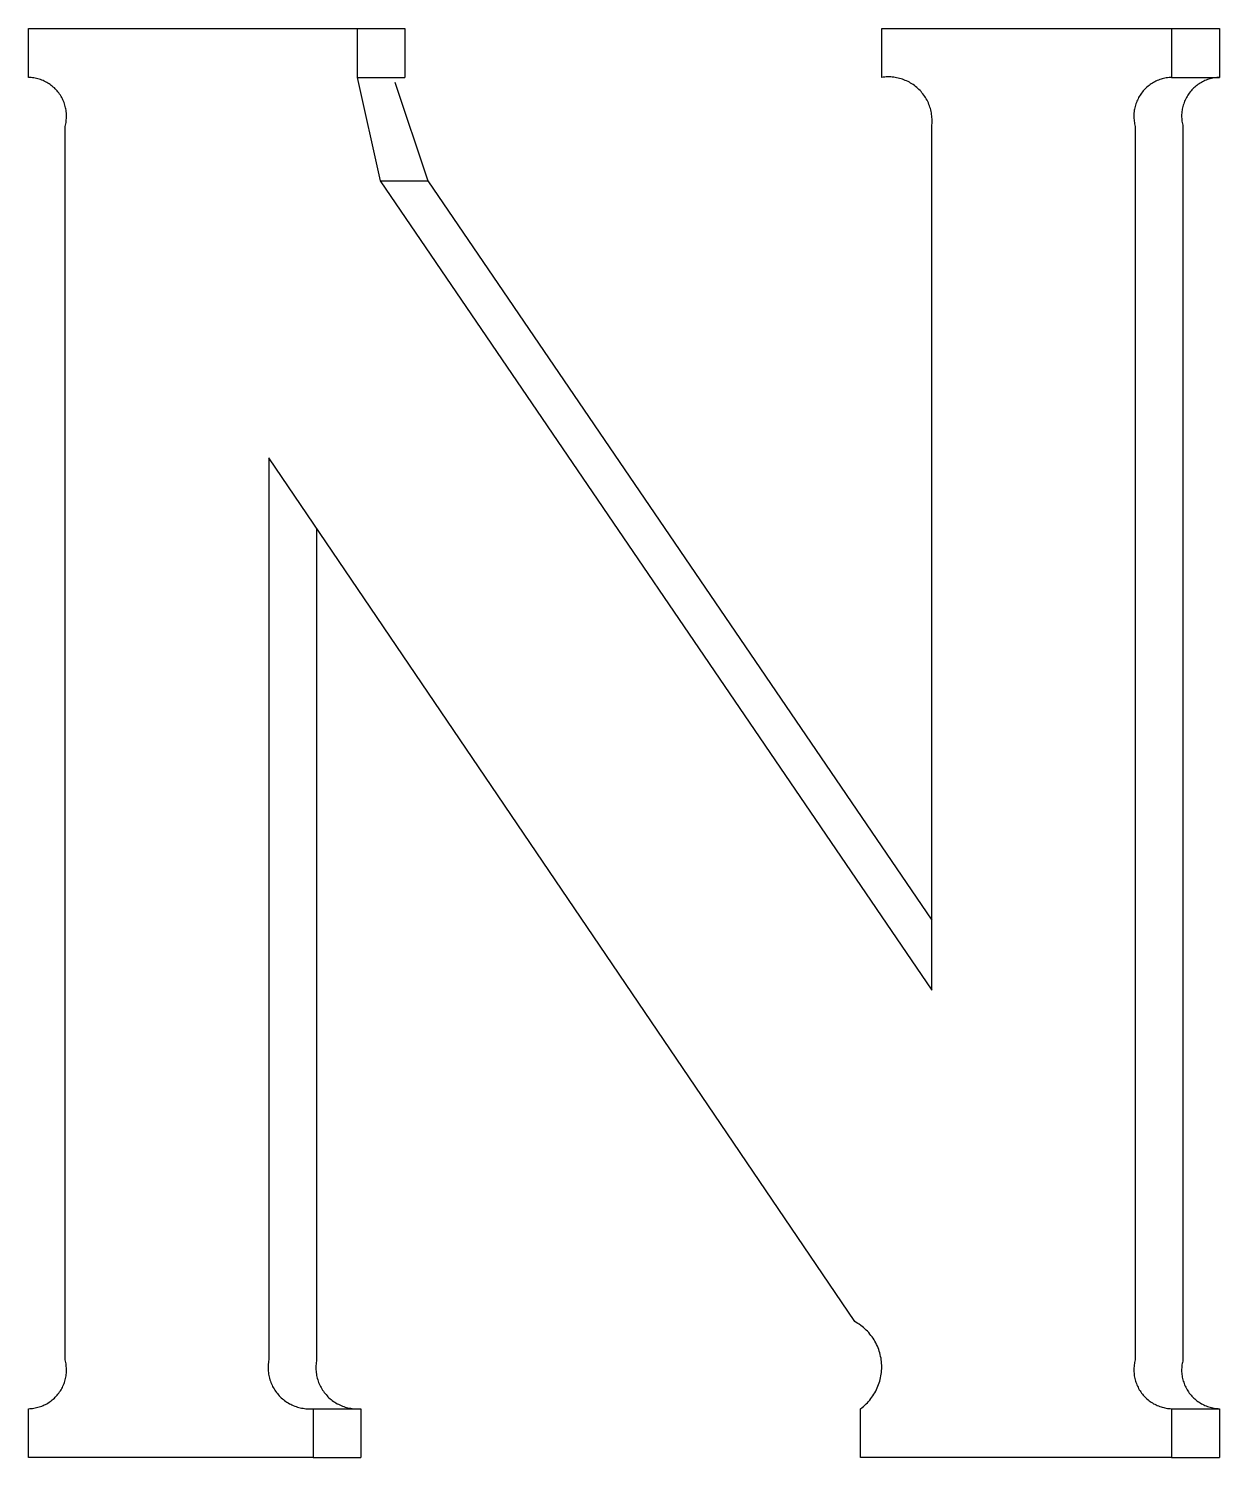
# Model space of a CAD drawing. Header units: millimetres. Extents: x -1480 to 5249, y -840 to 3860.
# Drawn here: x -681.259 to -679.76, y 3065.984 to 3067.782 of the extents above; entities that cross this region are included whole.
import ezdxf

# ---------------------------------------------------------------- set-up
doc = ezdxf.new("R2010")
doc.units = ezdxf.units.MM
doc.header["$MEASUREMENT"] = 0
doc.layers.add('Utwórz2D linie widoczne', color=7, linetype='Continuous', true_color=0x000000)

msp = doc.modelspace()

# ---------------------------------------------------------------- linework, layer by layer
at = {"layer": 'Utwórz2D linie widoczne'}
for p, q in [((-681.2585, 3067.7824), (-680.8449, 3067.7824)), ((-681.2585, 3067.7209), (-681.2585, 3067.7824)), ((-680.8449, 3067.7824), (-680.8449, 3067.7209)), ((-680.8449, 3067.7824), (-680.7848, 3067.7824)), ((-680.7848, 3067.7824), (-680.7848, 3067.7209)), ((-680.1847, 3067.7824), (-679.8198, 3067.7824)), ((-680.1847, 3067.7209), (-680.1847, 3067.7824)), ((-679.8198, 3067.7824), (-679.8198, 3067.7209)), ((-679.8198, 3067.7824), (-679.7596, 3067.7824)), ((-679.7596, 3067.7824), (-679.7596, 3067.7209)), ((-681.2568, 3067.7208), (-681.2585, 3067.7209)), ((-681.2551, 3067.7207), (-681.2568, 3067.7208)), ((-681.2534, 3067.7205), (-681.2551, 3067.7207)), ((-681.2517, 3067.7203), (-681.2534, 3067.7205)), ((-681.2501, 3067.72), (-681.2517, 3067.7203)), ((-681.2484, 3067.7196), (-681.2501, 3067.72)), ((-681.2467, 3067.7192), (-681.2484, 3067.7196)), ((-681.2451, 3067.7187), (-681.2467, 3067.7192)), ((-681.2435, 3067.7182), (-681.2451, 3067.7187)), ((-681.2419, 3067.7176), (-681.2435, 3067.7182)), ((-681.2403, 3067.7169), (-681.2419, 3067.7176)), ((-681.2388, 3067.7162), (-681.2403, 3067.7169)), ((-681.2372, 3067.7155), (-681.2388, 3067.7162)), ((-681.2357, 3067.7147), (-681.2372, 3067.7155)), ((-681.2343, 3067.7138), (-681.2357, 3067.7147)), ((-681.2328, 3067.7129), (-681.2343, 3067.7138)), ((-680.8449, 3067.7209), (-680.8159, 3067.5909)), ((-680.8449, 3067.7209), (-680.7848, 3067.7209)), ((-680.7974, 3067.7151), (-680.7558, 3067.5909)), ((-680.1828, 3067.7212), (-680.1847, 3067.7209)), ((-680.1809, 3067.7214), (-680.1828, 3067.7212)), ((-680.179, 3067.7215), (-680.1809, 3067.7214)), ((-680.1772, 3067.7215), (-680.179, 3067.7215)), ((-680.1753, 3067.7215), (-680.1772, 3067.7215)), ((-680.1734, 3067.7215), (-680.1753, 3067.7215)), ((-680.1715, 3067.7213), (-680.1734, 3067.7215)), ((-680.1696, 3067.7211), (-680.1715, 3067.7213)), ((-680.1677, 3067.7208), (-680.1696, 3067.7211)), ((-680.1659, 3067.7205), (-680.1677, 3067.7208)), ((-680.164, 3067.7201), (-680.1659, 3067.7205)), ((-680.1622, 3067.7197), (-680.164, 3067.7201)), ((-680.1604, 3067.7191), (-680.1622, 3067.7197)), ((-680.1586, 3067.7186), (-680.1604, 3067.7191)), ((-680.1568, 3067.7179), (-680.1586, 3067.7186)), ((-680.155, 3067.7172), (-680.1568, 3067.7179)), ((-680.1533, 3067.7165), (-680.155, 3067.7172)), ((-680.1516, 3067.7156), (-680.1533, 3067.7165)), ((-680.1499, 3067.7148), (-680.1516, 3067.7156)), ((-680.1483, 3067.7138), (-680.1499, 3067.7148)), ((-680.1467, 3067.7128), (-680.1483, 3067.7138)), ((-679.8425, 3067.7146), (-679.8439, 3067.7138)), ((-679.841, 3067.7154), (-679.8425, 3067.7146)), ((-679.8395, 3067.7162), (-679.841, 3067.7154)), ((-679.8379, 3067.7169), (-679.8395, 3067.7162)), ((-679.8363, 3067.7175), (-679.8379, 3067.7169)), ((-679.8347, 3067.7181), (-679.8363, 3067.7175)), ((-679.8331, 3067.7187), (-679.8347, 3067.7181)), ((-679.8315, 3067.7192), (-679.8331, 3067.7187)), ((-679.8299, 3067.7196), (-679.8315, 3067.7192)), ((-679.8282, 3067.72), (-679.8299, 3067.7196)), ((-679.8265, 3067.7203), (-679.8282, 3067.72)), ((-679.8248, 3067.7205), (-679.8265, 3067.7203)), ((-679.8231, 3067.7207), (-679.8248, 3067.7205)), ((-679.8215, 3067.7208), (-679.8231, 3067.7207)), ((-679.8198, 3067.7209), (-679.8215, 3067.7208)), ((-679.8198, 3067.7209), (-679.7596, 3067.7209)), ((-679.7824, 3067.7146), (-679.7838, 3067.7138)), ((-679.7809, 3067.7154), (-679.7824, 3067.7146)), ((-679.7794, 3067.7162), (-679.7809, 3067.7154)), ((-679.7778, 3067.7169), (-679.7794, 3067.7162)), ((-679.7762, 3067.7175), (-679.7778, 3067.7169)), ((-679.7746, 3067.7181), (-679.7762, 3067.7175)), ((-679.773, 3067.7187), (-679.7746, 3067.7181)), ((-679.7714, 3067.7192), (-679.773, 3067.7187)), ((-679.7697, 3067.7196), (-679.7714, 3067.7192)), ((-679.7681, 3067.72), (-679.7697, 3067.7196)), ((-679.7664, 3067.7203), (-679.7681, 3067.72)), ((-679.7647, 3067.7205), (-679.7664, 3067.7203)), ((-679.763, 3067.7207), (-679.7647, 3067.7205)), ((-679.7613, 3067.7208), (-679.763, 3067.7207)), ((-679.7596, 3067.7209), (-679.7613, 3067.7208)), ((-681.2314, 3067.7119), (-681.2328, 3067.7129)), ((-681.23, 3067.7109), (-681.2314, 3067.7119)), ((-681.2287, 3067.7099), (-681.23, 3067.7109)), ((-681.2274, 3067.7088), (-681.2287, 3067.7099)), ((-681.2261, 3067.7076), (-681.2274, 3067.7088)), ((-681.2249, 3067.7064), (-681.2261, 3067.7076)), ((-681.2237, 3067.7052), (-681.2249, 3067.7064)), ((-681.2226, 3067.7039), (-681.2237, 3067.7052)), ((-681.2215, 3067.7026), (-681.2226, 3067.7039)), ((-681.2205, 3067.7013), (-681.2215, 3067.7026)), ((-681.2195, 3067.6999), (-681.2205, 3067.7013)), ((-681.2185, 3067.6985), (-681.2195, 3067.6999)), ((-681.2176, 3067.697), (-681.2185, 3067.6985)), ((-681.2168, 3067.6955), (-681.2176, 3067.697)), ((-680.1451, 3067.7118), (-680.1467, 3067.7128)), ((-680.1436, 3067.7107), (-680.1451, 3067.7118)), ((-680.1421, 3067.7095), (-680.1436, 3067.7107)), ((-680.1406, 3067.7083), (-680.1421, 3067.7095)), ((-680.1392, 3067.7071), (-680.1406, 3067.7083)), ((-680.1378, 3067.7058), (-680.1392, 3067.7071)), ((-680.1365, 3067.7044), (-680.1378, 3067.7058)), ((-680.1352, 3067.703), (-680.1365, 3067.7044)), ((-680.134, 3067.7016), (-680.1352, 3067.703)), ((-680.1328, 3067.7001), (-680.134, 3067.7016)), ((-680.1317, 3067.6986), (-680.1328, 3067.7001)), ((-680.1306, 3067.697), (-680.1317, 3067.6986)), ((-680.1296, 3067.6955), (-680.1306, 3067.697)), ((-679.8605, 3067.697), (-679.8613, 3067.6955)), ((-679.8596, 3067.6984), (-679.8605, 3067.697)), ((-679.8587, 3067.6998), (-679.8596, 3067.6984)), ((-679.8577, 3067.7012), (-679.8587, 3067.6998)), ((-679.8566, 3067.7026), (-679.8577, 3067.7012)), ((-679.8555, 3067.7039), (-679.8566, 3067.7026)), ((-679.8544, 3067.7051), (-679.8555, 3067.7039)), ((-679.8532, 3067.7064), (-679.8544, 3067.7051)), ((-679.852, 3067.7076), (-679.8532, 3067.7064)), ((-679.8508, 3067.7087), (-679.852, 3067.7076)), ((-679.8495, 3067.7098), (-679.8508, 3067.7087)), ((-679.8481, 3067.7109), (-679.8495, 3067.7098)), ((-679.8468, 3067.7119), (-679.8481, 3067.7109)), ((-679.8454, 3067.7128), (-679.8468, 3067.7119)), ((-679.8439, 3067.7138), (-679.8454, 3067.7128)), ((-679.8004, 3067.697), (-679.8012, 3067.6955)), ((-679.7995, 3067.6984), (-679.8004, 3067.697)), ((-679.7986, 3067.6998), (-679.7995, 3067.6984)), ((-679.7976, 3067.7012), (-679.7986, 3067.6998)), ((-679.7965, 3067.7026), (-679.7976, 3067.7012)), ((-679.7954, 3067.7039), (-679.7965, 3067.7026)), ((-679.7943, 3067.7051), (-679.7954, 3067.7039)), ((-679.7931, 3067.7064), (-679.7943, 3067.7051)), ((-679.7919, 3067.7076), (-679.7931, 3067.7064)), ((-679.7907, 3067.7087), (-679.7919, 3067.7076)), ((-679.7894, 3067.7098), (-679.7907, 3067.7087)), ((-679.788, 3067.7109), (-679.7894, 3067.7098)), ((-679.7867, 3067.7119), (-679.788, 3067.7109)), ((-679.7853, 3067.7128), (-679.7867, 3067.7119)), ((-679.7838, 3067.7138), (-679.7853, 3067.7128)), ((-681.216, 3067.694), (-681.2168, 3067.6955)), ((-681.2153, 3067.6925), (-681.216, 3067.694)), ((-681.2146, 3067.6909), (-681.2153, 3067.6925)), ((-681.2139, 3067.6894), (-681.2146, 3067.6909)), ((-681.2134, 3067.6878), (-681.2139, 3067.6894)), ((-681.2128, 3067.6861), (-681.2134, 3067.6878)), ((-681.2124, 3067.6845), (-681.2128, 3067.6861)), ((-681.212, 3067.6828), (-681.2124, 3067.6845)), ((-681.2116, 3067.6812), (-681.212, 3067.6828)), ((-681.2113, 3067.6795), (-681.2116, 3067.6812)), ((-681.2111, 3067.6778), (-681.2113, 3067.6795)), ((-681.2109, 3067.6761), (-681.2111, 3067.6778)), ((-680.1286, 3067.6938), (-680.1296, 3067.6955)), ((-680.1277, 3067.6922), (-680.1286, 3067.6938)), ((-680.1268, 3067.6905), (-680.1277, 3067.6922)), ((-680.126, 3067.6888), (-680.1268, 3067.6905)), ((-680.1253, 3067.687), (-680.126, 3067.6888)), ((-680.1246, 3067.6853), (-680.1253, 3067.687)), ((-680.124, 3067.6835), (-680.1246, 3067.6853)), ((-680.1235, 3067.6817), (-680.124, 3067.6835)), ((-680.123, 3067.6799), (-680.1235, 3067.6817)), ((-680.1225, 3067.678), (-680.123, 3067.6799)), ((-680.1222, 3067.6762), (-680.1225, 3067.678)), ((-679.8668, 3067.6795), (-679.867, 3067.6778)), ((-679.8665, 3067.6811), (-679.8668, 3067.6795)), ((-679.8661, 3067.6828), (-679.8665, 3067.6811)), ((-679.8657, 3067.6844), (-679.8661, 3067.6828)), ((-679.8653, 3067.6861), (-679.8657, 3067.6844)), ((-679.8647, 3067.6877), (-679.8653, 3067.6861)), ((-679.8642, 3067.6893), (-679.8647, 3067.6877)), ((-679.8635, 3067.6909), (-679.8642, 3067.6893)), ((-679.8629, 3067.6924), (-679.8635, 3067.6909)), ((-679.8621, 3067.694), (-679.8629, 3067.6924)), ((-679.8613, 3067.6955), (-679.8621, 3067.694)), ((-679.8066, 3067.6795), (-679.8069, 3067.6778)), ((-679.8064, 3067.6811), (-679.8066, 3067.6795)), ((-679.806, 3067.6828), (-679.8064, 3067.6811)), ((-679.8056, 3067.6844), (-679.806, 3067.6828)), ((-679.8052, 3067.6861), (-679.8056, 3067.6844)), ((-679.8046, 3067.6877), (-679.8052, 3067.6861)), ((-679.8041, 3067.6893), (-679.8046, 3067.6877)), ((-679.8034, 3067.6909), (-679.8041, 3067.6893)), ((-679.8028, 3067.6924), (-679.8034, 3067.6909)), ((-679.802, 3067.694), (-679.8028, 3067.6924)), ((-679.8012, 3067.6955), (-679.802, 3067.694)), ((-681.2125, 3067.6592), (-681.212, 3067.6609)), ((-681.212, 3067.6609), (-681.2117, 3067.6625)), ((-681.2117, 3067.6625), (-681.2114, 3067.6642)), ((-681.2114, 3067.6642), (-681.2111, 3067.6659)), ((-681.2111, 3067.6659), (-681.211, 3067.6676)), ((-681.211, 3067.6676), (-681.2108, 3067.6693)), ((-681.2108, 3067.6744), (-681.2109, 3067.6761)), ((-681.2108, 3067.6727), (-681.2108, 3067.6744)), ((-681.2108, 3067.671), (-681.2108, 3067.6727)), ((-681.2108, 3067.6693), (-681.2108, 3067.671)), ((-680.1219, 3067.6743), (-680.1222, 3067.6762)), ((-680.1216, 3067.6724), (-680.1219, 3067.6743)), ((-680.1218, 3067.6592), (-680.1216, 3067.6611)), ((-680.1215, 3067.6705), (-680.1216, 3067.6724)), ((-680.1216, 3067.6611), (-680.1214, 3067.663)), ((-680.1213, 3067.6687), (-680.1215, 3067.6705)), ((-680.1214, 3067.663), (-680.1213, 3067.6649)), ((-680.1213, 3067.6668), (-680.1213, 3067.6687)), ((-680.1213, 3067.6649), (-680.1213, 3067.6668)), ((-679.8672, 3067.6761), (-679.8673, 3067.6744)), ((-679.8673, 3067.6744), (-679.8673, 3067.6727)), ((-679.8673, 3067.6727), (-679.8673, 3067.671)), ((-679.8673, 3067.671), (-679.8672, 3067.6693)), ((-679.867, 3067.6778), (-679.8672, 3067.6761)), ((-679.8672, 3067.6693), (-679.8671, 3067.6676)), ((-679.8671, 3067.6676), (-679.8669, 3067.6659)), ((-679.8669, 3067.6659), (-679.8667, 3067.6642)), ((-679.8667, 3067.6642), (-679.8664, 3067.6625)), ((-679.8664, 3067.6625), (-679.866, 3067.6609)), ((-679.866, 3067.6609), (-679.8656, 3067.6592)), ((-679.807, 3067.6761), (-679.8072, 3067.6744)), ((-679.8072, 3067.6744), (-679.8072, 3067.6727)), ((-679.8072, 3067.6727), (-679.8072, 3067.671)), ((-679.8072, 3067.671), (-679.8071, 3067.6693)), ((-679.8071, 3067.6693), (-679.807, 3067.6676)), ((-679.8069, 3067.6778), (-679.807, 3067.6761)), ((-679.807, 3067.6676), (-679.8068, 3067.6659)), ((-679.8068, 3067.6659), (-679.8066, 3067.6642)), ((-679.8066, 3067.6642), (-679.8063, 3067.6625)), ((-679.8063, 3067.6625), (-679.8059, 3067.6609)), ((-679.8059, 3067.6609), (-679.8055, 3067.6592)), ((-681.2125, 3066.1066), (-681.2125, 3067.6592)), ((-680.1218, 3066.5717), (-680.1218, 3067.6592)), ((-679.8656, 3067.6592), (-679.8656, 3066.1066)), ((-679.8055, 3067.6592), (-679.8055, 3066.1066)), ((-680.8159, 3067.5909), (-680.1218, 3066.5717)), ((-680.8159, 3067.5909), (-680.7558, 3067.5909)), ((-680.7558, 3067.5909), (-680.1218, 3066.6599)), ((-680.9561, 3067.2422), (-680.9561, 3066.1066)), ((-680.2186, 3066.1547), (-680.9561, 3067.2422)), ((-680.896, 3067.1535), (-680.896, 3066.1066)), ((-680.2167, 3066.1536), (-680.2186, 3066.1547)), ((-680.2147, 3066.1524), (-680.2167, 3066.1536)), ((-680.2129, 3066.1512), (-680.2147, 3066.1524)), ((-680.211, 3066.1499), (-680.2129, 3066.1512)), ((-680.2092, 3066.1485), (-680.211, 3066.1499)), ((-680.2075, 3066.1471), (-680.2092, 3066.1485)), ((-680.2058, 3066.1456), (-680.2075, 3066.1471)), ((-680.2042, 3066.144), (-680.2058, 3066.1456)), ((-680.2026, 3066.1424), (-680.2042, 3066.144)), ((-680.2011, 3066.1408), (-680.2026, 3066.1424)), ((-680.1996, 3066.139), (-680.2011, 3066.1408)), ((-680.1982, 3066.1373), (-680.1996, 3066.139)), ((-680.1968, 3066.1355), (-680.1982, 3066.1373)), ((-680.1956, 3066.1336), (-680.1968, 3066.1355)), ((-680.1944, 3066.1317), (-680.1956, 3066.1336)), ((-680.1932, 3066.1298), (-680.1944, 3066.1317)), ((-680.1921, 3066.1278), (-680.1932, 3066.1298)), ((-680.1911, 3066.1258), (-680.1921, 3066.1278)), ((-680.1902, 3066.1237), (-680.1911, 3066.1258)), ((-680.1893, 3066.1216), (-680.1902, 3066.1237)), ((-680.1885, 3066.1195), (-680.1893, 3066.1216)), ((-680.1878, 3066.1174), (-680.1885, 3066.1195)), ((-680.1871, 3066.1152), (-680.1878, 3066.1174)), ((-680.1866, 3066.113), (-680.1871, 3066.1152)), ((-680.1861, 3066.1108), (-680.1866, 3066.113)), ((-681.212, 3066.105), (-681.2125, 3066.1066)), ((-681.2117, 3066.1033), (-681.212, 3066.105)), ((-681.2114, 3066.1016), (-681.2117, 3066.1033)), ((-681.2111, 3066.1), (-681.2114, 3066.1016)), ((-681.211, 3066.0983), (-681.2111, 3066.1)), ((-681.2108, 3066.0966), (-681.211, 3066.0983)), ((-681.2108, 3066.0949), (-681.2108, 3066.0966)), ((-680.9569, 3066.1012), (-680.957, 3066.0994)), ((-680.957, 3066.0994), (-680.957, 3066.0976)), ((-680.957, 3066.0976), (-680.957, 3066.0958)), ((-680.957, 3066.0958), (-680.957, 3066.094)), ((-680.9567, 3066.1031), (-680.9569, 3066.1012)), ((-680.9564, 3066.1048), (-680.9567, 3066.1031)), ((-680.9561, 3066.1066), (-680.9564, 3066.1048)), ((-680.8967, 3066.1012), (-680.8969, 3066.0994)), ((-680.8969, 3066.0994), (-680.8969, 3066.0976)), ((-680.8969, 3066.0976), (-680.8969, 3066.0958)), ((-680.8969, 3066.0958), (-680.8969, 3066.094)), ((-680.8966, 3066.1031), (-680.8967, 3066.1012)), ((-680.8963, 3066.1048), (-680.8966, 3066.1031)), ((-680.896, 3066.1066), (-680.8963, 3066.1048)), ((-680.1856, 3066.1086), (-680.1861, 3066.1108)), ((-680.1853, 3066.1064), (-680.1856, 3066.1086)), ((-680.185, 3066.1042), (-680.1853, 3066.1064)), ((-680.1848, 3066.1019), (-680.185, 3066.1042)), ((-680.1849, 3066.0929), (-680.1847, 3066.0951)), ((-680.1847, 3066.0996), (-680.1848, 3066.1019)), ((-680.1847, 3066.0974), (-680.1847, 3066.0996)), ((-680.1847, 3066.0951), (-680.1847, 3066.0974)), ((-679.8672, 3066.0966), (-679.8673, 3066.0949)), ((-679.8673, 3066.0949), (-679.8673, 3066.0932)), ((-679.8671, 3066.0983), (-679.8672, 3066.0966)), ((-679.8669, 3066.1), (-679.8671, 3066.0983)), ((-679.8667, 3066.1017), (-679.8669, 3066.1)), ((-679.8664, 3066.1033), (-679.8667, 3066.1017)), ((-679.866, 3066.105), (-679.8664, 3066.1033)), ((-679.8656, 3066.1066), (-679.866, 3066.105)), ((-679.8071, 3066.0966), (-679.8072, 3066.0949)), ((-679.8072, 3066.0949), (-679.8072, 3066.0932)), ((-679.807, 3066.0983), (-679.8071, 3066.0966)), ((-679.8068, 3066.1), (-679.807, 3066.0983)), ((-679.8066, 3066.1017), (-679.8068, 3066.1)), ((-679.8063, 3066.1033), (-679.8066, 3066.1017)), ((-679.8059, 3066.105), (-679.8063, 3066.1033)), ((-679.8055, 3066.1066), (-679.8059, 3066.105)), ((-681.2139, 3066.0765), (-681.2134, 3066.0781)), ((-681.2134, 3066.0781), (-681.2128, 3066.0797)), ((-681.2128, 3066.0797), (-681.2124, 3066.0814)), ((-681.2124, 3066.0814), (-681.212, 3066.083)), ((-681.212, 3066.083), (-681.2116, 3066.0847)), ((-681.2116, 3066.0847), (-681.2113, 3066.0864)), ((-681.2113, 3066.0864), (-681.2111, 3066.0881)), ((-681.2111, 3066.0881), (-681.2109, 3066.0898)), ((-681.2109, 3066.0898), (-681.2108, 3066.0915)), ((-681.2108, 3066.0932), (-681.2108, 3066.0949)), ((-681.2108, 3066.0915), (-681.2108, 3066.0932)), ((-680.957, 3066.094), (-680.9568, 3066.0922)), ((-680.9568, 3066.0922), (-680.9566, 3066.0904)), ((-680.9566, 3066.0904), (-680.9564, 3066.0886)), ((-680.9564, 3066.0886), (-680.9561, 3066.0868)), ((-680.9561, 3066.0868), (-680.9557, 3066.085)), ((-680.9557, 3066.085), (-680.9552, 3066.0833)), ((-680.9552, 3066.0833), (-680.9547, 3066.0815)), ((-680.9547, 3066.0815), (-680.9542, 3066.0798)), ((-680.9542, 3066.0798), (-680.9536, 3066.0781)), ((-680.9536, 3066.0781), (-680.9529, 3066.0764)), ((-680.8969, 3066.094), (-680.8967, 3066.0922)), ((-680.8967, 3066.0922), (-680.8965, 3066.0904)), ((-680.8965, 3066.0904), (-680.8963, 3066.0886)), ((-680.8963, 3066.0886), (-680.896, 3066.0868)), ((-680.896, 3066.0868), (-680.8956, 3066.085)), ((-680.8956, 3066.085), (-680.8951, 3066.0833)), ((-680.8951, 3066.0833), (-680.8946, 3066.0815)), ((-680.8946, 3066.0815), (-680.8941, 3066.0798)), ((-680.8941, 3066.0798), (-680.8935, 3066.0781)), ((-680.8935, 3066.0781), (-680.8928, 3066.0764)), ((-680.1886, 3066.0753), (-680.1879, 3066.0774)), ((-680.1879, 3066.0774), (-680.1872, 3066.0796)), ((-680.1872, 3066.0796), (-680.1866, 3066.0818)), ((-680.1866, 3066.0818), (-680.1861, 3066.084)), ((-680.1861, 3066.084), (-680.1857, 3066.0862)), ((-680.1857, 3066.0862), (-680.1853, 3066.0884)), ((-680.1853, 3066.0884), (-680.1851, 3066.0906)), ((-680.1851, 3066.0906), (-680.1849, 3066.0929)), ((-679.8673, 3066.0932), (-679.8673, 3066.0915)), ((-679.8673, 3066.0915), (-679.8671, 3066.0898)), ((-679.8671, 3066.0898), (-679.867, 3066.0881)), ((-679.867, 3066.0881), (-679.8668, 3066.0864)), ((-679.8668, 3066.0864), (-679.8665, 3066.0847)), ((-679.8665, 3066.0847), (-679.8661, 3066.0831)), ((-679.8661, 3066.0831), (-679.8657, 3066.0814)), ((-679.8657, 3066.0814), (-679.8653, 3066.0798)), ((-679.8653, 3066.0798), (-679.8647, 3066.0782)), ((-679.8647, 3066.0782), (-679.8642, 3066.0766)), ((-679.8072, 3066.0932), (-679.8072, 3066.0915)), ((-679.8072, 3066.0915), (-679.807, 3066.0898)), ((-679.807, 3066.0898), (-679.8069, 3066.0881)), ((-679.8069, 3066.0881), (-679.8066, 3066.0864)), ((-679.8066, 3066.0864), (-679.8064, 3066.0847)), ((-679.8064, 3066.0847), (-679.806, 3066.0831)), ((-679.806, 3066.0831), (-679.8056, 3066.0814)), ((-679.8056, 3066.0814), (-679.8052, 3066.0798)), ((-679.8052, 3066.0798), (-679.8046, 3066.0782)), ((-679.8046, 3066.0782), (-679.8041, 3066.0766)), ((-681.2261, 3066.0583), (-681.2249, 3066.0595)), ((-681.2249, 3066.0595), (-681.2237, 3066.0607)), ((-681.2237, 3066.0607), (-681.2226, 3066.062)), ((-681.2226, 3066.062), (-681.2215, 3066.0633)), ((-681.2215, 3066.0633), (-681.2205, 3066.0646)), ((-681.2205, 3066.0646), (-681.2195, 3066.066)), ((-681.2195, 3066.066), (-681.2185, 3066.0674)), ((-681.2185, 3066.0674), (-681.2176, 3066.0689)), ((-681.2176, 3066.0689), (-681.2168, 3066.0703)), ((-681.2168, 3066.0703), (-681.216, 3066.0718)), ((-681.216, 3066.0718), (-681.2153, 3066.0734)), ((-681.2153, 3066.0734), (-681.2146, 3066.0749)), ((-681.2146, 3066.0749), (-681.2139, 3066.0765)), ((-680.9529, 3066.0764), (-680.9521, 3066.0748)), ((-680.9521, 3066.0748), (-680.9513, 3066.0731)), ((-680.9513, 3066.0731), (-680.9505, 3066.0715)), ((-680.9505, 3066.0715), (-680.9496, 3066.07)), ((-680.9496, 3066.07), (-680.9486, 3066.0684)), ((-680.9486, 3066.0684), (-680.9476, 3066.0669)), ((-680.9476, 3066.0669), (-680.9465, 3066.0655)), ((-680.9465, 3066.0655), (-680.9454, 3066.0641)), ((-680.9454, 3066.0641), (-680.9442, 3066.0627)), ((-680.9442, 3066.0627), (-680.943, 3066.0613)), ((-680.943, 3066.0613), (-680.9418, 3066.06)), ((-680.9418, 3066.06), (-680.9405, 3066.0588)), ((-680.8928, 3066.0764), (-680.892, 3066.0748)), ((-680.892, 3066.0748), (-680.8912, 3066.0731)), ((-680.8912, 3066.0731), (-680.8904, 3066.0715)), ((-680.8904, 3066.0715), (-680.8895, 3066.07)), ((-680.8895, 3066.07), (-680.8885, 3066.0684)), ((-680.8885, 3066.0684), (-680.8875, 3066.0669)), ((-680.8875, 3066.0669), (-680.8864, 3066.0655)), ((-680.8864, 3066.0655), (-680.8853, 3066.0641)), ((-680.8853, 3066.0641), (-680.8841, 3066.0627)), ((-680.8841, 3066.0627), (-680.8829, 3066.0613)), ((-680.8829, 3066.0613), (-680.8817, 3066.06)), ((-680.8817, 3066.06), (-680.8804, 3066.0588)), ((-680.1984, 3066.0576), (-680.1971, 3066.0594)), ((-680.1971, 3066.0594), (-680.1958, 3066.0612)), ((-680.1958, 3066.0612), (-680.1945, 3066.0631)), ((-680.1945, 3066.0631), (-680.1934, 3066.0651)), ((-680.1934, 3066.0651), (-680.1923, 3066.067)), ((-680.1923, 3066.067), (-680.1913, 3066.0691)), ((-680.1913, 3066.0691), (-680.1903, 3066.0711)), ((-680.1903, 3066.0711), (-680.1894, 3066.0732)), ((-680.1894, 3066.0732), (-680.1886, 3066.0753)), ((-679.8642, 3066.0766), (-679.8635, 3066.075)), ((-679.8635, 3066.075), (-679.8629, 3066.0734)), ((-679.8629, 3066.0734), (-679.8621, 3066.0719)), ((-679.8621, 3066.0719), (-679.8613, 3066.0704)), ((-679.8613, 3066.0704), (-679.8605, 3066.0689)), ((-679.8605, 3066.0689), (-679.8596, 3066.0675)), ((-679.8596, 3066.0675), (-679.8587, 3066.0661)), ((-679.8587, 3066.0661), (-679.8577, 3066.0647)), ((-679.8577, 3066.0647), (-679.8566, 3066.0633)), ((-679.8566, 3066.0633), (-679.8555, 3066.062)), ((-679.8555, 3066.062), (-679.8544, 3066.0608)), ((-679.8544, 3066.0608), (-679.8532, 3066.0595)), ((-679.8532, 3066.0595), (-679.852, 3066.0583)), ((-679.8041, 3066.0766), (-679.8034, 3066.075)), ((-679.8034, 3066.075), (-679.8028, 3066.0734)), ((-679.8028, 3066.0734), (-679.802, 3066.0719)), ((-679.802, 3066.0719), (-679.8012, 3066.0704)), ((-679.8012, 3066.0704), (-679.8004, 3066.0689)), ((-679.8004, 3066.0689), (-679.7995, 3066.0675)), ((-679.7995, 3066.0675), (-679.7985, 3066.0661)), ((-679.7985, 3066.0661), (-679.7976, 3066.0647)), ((-679.7976, 3066.0647), (-679.7965, 3066.0633)), ((-679.7965, 3066.0633), (-679.7954, 3066.062)), ((-679.7954, 3066.062), (-679.7943, 3066.0608)), ((-679.7943, 3066.0608), (-679.7931, 3066.0595)), ((-679.7931, 3066.0595), (-679.7919, 3066.0583)), ((-681.2585, 3066.045), (-681.2568, 3066.0451)), ((-681.2585, 3065.9836), (-681.2585, 3066.045)), ((-681.2568, 3066.0451), (-681.2551, 3066.0452)), ((-681.2551, 3066.0452), (-681.2534, 3066.0454)), ((-681.2534, 3066.0454), (-681.2517, 3066.0457)), ((-681.2517, 3066.0457), (-681.2501, 3066.046)), ((-681.2501, 3066.046), (-681.2484, 3066.0463)), ((-681.2484, 3066.0463), (-681.2467, 3066.0468)), ((-681.2467, 3066.0468), (-681.2451, 3066.0472)), ((-681.2451, 3066.0472), (-681.2435, 3066.0478)), ((-681.2435, 3066.0478), (-681.2419, 3066.0483)), ((-681.2419, 3066.0483), (-681.2403, 3066.049)), ((-681.2403, 3066.049), (-681.2388, 3066.0497)), ((-681.2388, 3066.0497), (-681.2372, 3066.0504)), ((-681.2372, 3066.0504), (-681.2357, 3066.0512)), ((-681.2357, 3066.0512), (-681.2343, 3066.0521)), ((-681.2343, 3066.0521), (-681.2328, 3066.053)), ((-681.2328, 3066.053), (-681.2314, 3066.054)), ((-681.2314, 3066.054), (-681.23, 3066.055)), ((-681.23, 3066.055), (-681.2287, 3066.056)), ((-681.2287, 3066.056), (-681.2274, 3066.0571)), ((-681.2274, 3066.0571), (-681.2261, 3066.0583)), ((-680.9405, 3066.0588), (-680.9391, 3066.0575)), ((-680.9391, 3066.0575), (-680.9377, 3066.0564)), ((-680.9377, 3066.0564), (-680.9363, 3066.0553)), ((-680.9363, 3066.0553), (-680.9348, 3066.0542)), ((-680.9348, 3066.0542), (-680.9333, 3066.0532)), ((-680.9333, 3066.0532), (-680.9318, 3066.0522)), ((-680.9318, 3066.0522), (-680.9302, 3066.0513)), ((-680.9302, 3066.0513), (-680.9286, 3066.0505)), ((-680.9286, 3066.0505), (-680.927, 3066.0497)), ((-680.927, 3066.0497), (-680.9253, 3066.049)), ((-680.9253, 3066.049), (-680.9236, 3066.0483)), ((-680.9236, 3066.0483), (-680.9219, 3066.0477)), ((-680.9219, 3066.0477), (-680.9202, 3066.0471)), ((-680.9202, 3066.0471), (-680.9185, 3066.0466)), ((-680.9185, 3066.0466), (-680.9167, 3066.0462)), ((-680.9167, 3066.0462), (-680.9149, 3066.0458)), ((-680.9149, 3066.0458), (-680.9131, 3066.0455)), ((-680.9131, 3066.0455), (-680.9113, 3066.0452)), ((-680.9113, 3066.0452), (-680.9095, 3066.045)), ((-680.9095, 3066.045), (-680.9077, 3066.0449)), ((-680.9077, 3066.0449), (-680.9059, 3066.0449)), ((-680.9059, 3066.0449), (-680.9041, 3066.0449)), ((-680.9041, 3066.0449), (-680.9023, 3066.0449)), ((-680.9023, 3066.0449), (-680.9005, 3066.045)), ((-680.9005, 3066.045), (-680.9005, 3065.9836)), ((-680.9005, 3066.045), (-680.8404, 3066.045)), ((-680.8804, 3066.0588), (-680.879, 3066.0575)), ((-680.879, 3066.0575), (-680.8776, 3066.0564)), ((-680.8776, 3066.0564), (-680.8762, 3066.0553)), ((-680.8762, 3066.0553), (-680.8747, 3066.0542)), ((-680.8747, 3066.0542), (-680.8732, 3066.0532)), ((-680.8732, 3066.0532), (-680.8717, 3066.0522)), ((-680.8717, 3066.0522), (-680.8701, 3066.0513)), ((-680.8701, 3066.0513), (-680.8685, 3066.0505)), ((-680.8685, 3066.0505), (-680.8669, 3066.0497)), ((-680.8669, 3066.0497), (-680.8652, 3066.049)), ((-680.8652, 3066.049), (-680.8635, 3066.0483)), ((-680.8635, 3066.0483), (-680.8618, 3066.0477)), ((-680.8618, 3066.0477), (-680.8601, 3066.0471)), ((-680.8601, 3066.0471), (-680.8584, 3066.0466)), ((-680.8584, 3066.0466), (-680.8566, 3066.0462)), ((-680.8566, 3066.0462), (-680.8548, 3066.0458)), ((-680.8548, 3066.0458), (-680.853, 3066.0455)), ((-680.853, 3066.0455), (-680.8512, 3066.0452)), ((-680.8512, 3066.0452), (-680.8494, 3066.045)), ((-680.8494, 3066.045), (-680.8476, 3066.0449)), ((-680.8476, 3066.0449), (-680.8458, 3066.0449)), ((-680.8458, 3066.0449), (-680.844, 3066.0449)), ((-680.844, 3066.0449), (-680.8422, 3066.0449)), ((-680.8422, 3066.0449), (-680.8404, 3066.045)), ((-680.8404, 3066.045), (-680.8404, 3065.9836)), ((-680.2113, 3066.045), (-680.2095, 3066.0464)), ((-680.2113, 3065.9836), (-680.2113, 3066.045)), ((-680.2095, 3066.0464), (-680.2078, 3066.0478)), ((-680.2078, 3066.0478), (-680.2061, 3066.0493)), ((-680.2061, 3066.0493), (-680.2044, 3066.0509)), ((-680.2044, 3066.0509), (-680.2028, 3066.0525)), ((-680.2028, 3066.0525), (-680.2013, 3066.0541)), ((-680.2013, 3066.0541), (-680.1998, 3066.0558)), ((-680.1998, 3066.0558), (-680.1984, 3066.0576)), ((-679.852, 3066.0583), (-679.8508, 3066.0572)), ((-679.8508, 3066.0572), (-679.8495, 3066.0561)), ((-679.8495, 3066.0561), (-679.8481, 3066.055)), ((-679.8481, 3066.055), (-679.8468, 3066.054)), ((-679.8468, 3066.054), (-679.8454, 3066.0531)), ((-679.8454, 3066.0531), (-679.8439, 3066.0522)), ((-679.8439, 3066.0522), (-679.8425, 3066.0513)), ((-679.8425, 3066.0513), (-679.841, 3066.0505)), ((-679.841, 3066.0505), (-679.8394, 3066.0497)), ((-679.8394, 3066.0497), (-679.8379, 3066.049)), ((-679.8379, 3066.049), (-679.8363, 3066.0484)), ((-679.8363, 3066.0484), (-679.8347, 3066.0478)), ((-679.8347, 3066.0478), (-679.8331, 3066.0473)), ((-679.8331, 3066.0473), (-679.8315, 3066.0468)), ((-679.8315, 3066.0468), (-679.8298, 3066.0464)), ((-679.8298, 3066.0464), (-679.8282, 3066.046)), ((-679.8282, 3066.046), (-679.8265, 3066.0457)), ((-679.8265, 3066.0457), (-679.8248, 3066.0454)), ((-679.8248, 3066.0454), (-679.8231, 3066.0453)), ((-679.8231, 3066.0453), (-679.8215, 3066.0451)), ((-679.8215, 3066.0451), (-679.8198, 3066.045)), ((-679.8198, 3066.045), (-679.8198, 3065.9836)), ((-679.8198, 3066.045), (-679.7596, 3066.045)), ((-679.7919, 3066.0583), (-679.7907, 3066.0572)), ((-679.7907, 3066.0572), (-679.7894, 3066.0561)), ((-679.7894, 3066.0561), (-679.788, 3066.055)), ((-679.788, 3066.055), (-679.7867, 3066.054)), ((-679.7867, 3066.054), (-679.7853, 3066.0531)), ((-679.7853, 3066.0531), (-679.7838, 3066.0522)), ((-679.7838, 3066.0522), (-679.7824, 3066.0513)), ((-679.7824, 3066.0513), (-679.7809, 3066.0505)), ((-679.7809, 3066.0505), (-679.7793, 3066.0497)), ((-679.7793, 3066.0497), (-679.7778, 3066.049)), ((-679.7778, 3066.049), (-679.7762, 3066.0484)), ((-679.7762, 3066.0484), (-679.7746, 3066.0478)), ((-679.7746, 3066.0478), (-679.773, 3066.0473)), ((-679.773, 3066.0473), (-679.7714, 3066.0468)), ((-679.7714, 3066.0468), (-679.7697, 3066.0464)), ((-679.7697, 3066.0464), (-679.7681, 3066.046)), ((-679.7681, 3066.046), (-679.7664, 3066.0457)), ((-679.7664, 3066.0457), (-679.7647, 3066.0454)), ((-679.7647, 3066.0454), (-679.763, 3066.0453)), ((-679.763, 3066.0453), (-679.7613, 3066.0451)), ((-679.7613, 3066.0451), (-679.7596, 3066.045)), ((-679.7596, 3066.045), (-679.7596, 3065.9836)), ((-680.9005, 3065.9836), (-681.2585, 3065.9836)), ((-680.9005, 3065.9836), (-680.8404, 3065.9836)), ((-679.8198, 3065.9836), (-680.2113, 3065.9836)), ((-679.8198, 3065.9836), (-679.7596, 3065.9836))]:
    msp.add_line(p, q, dxfattribs=at)

doc.saveas('drawing.dxf')
